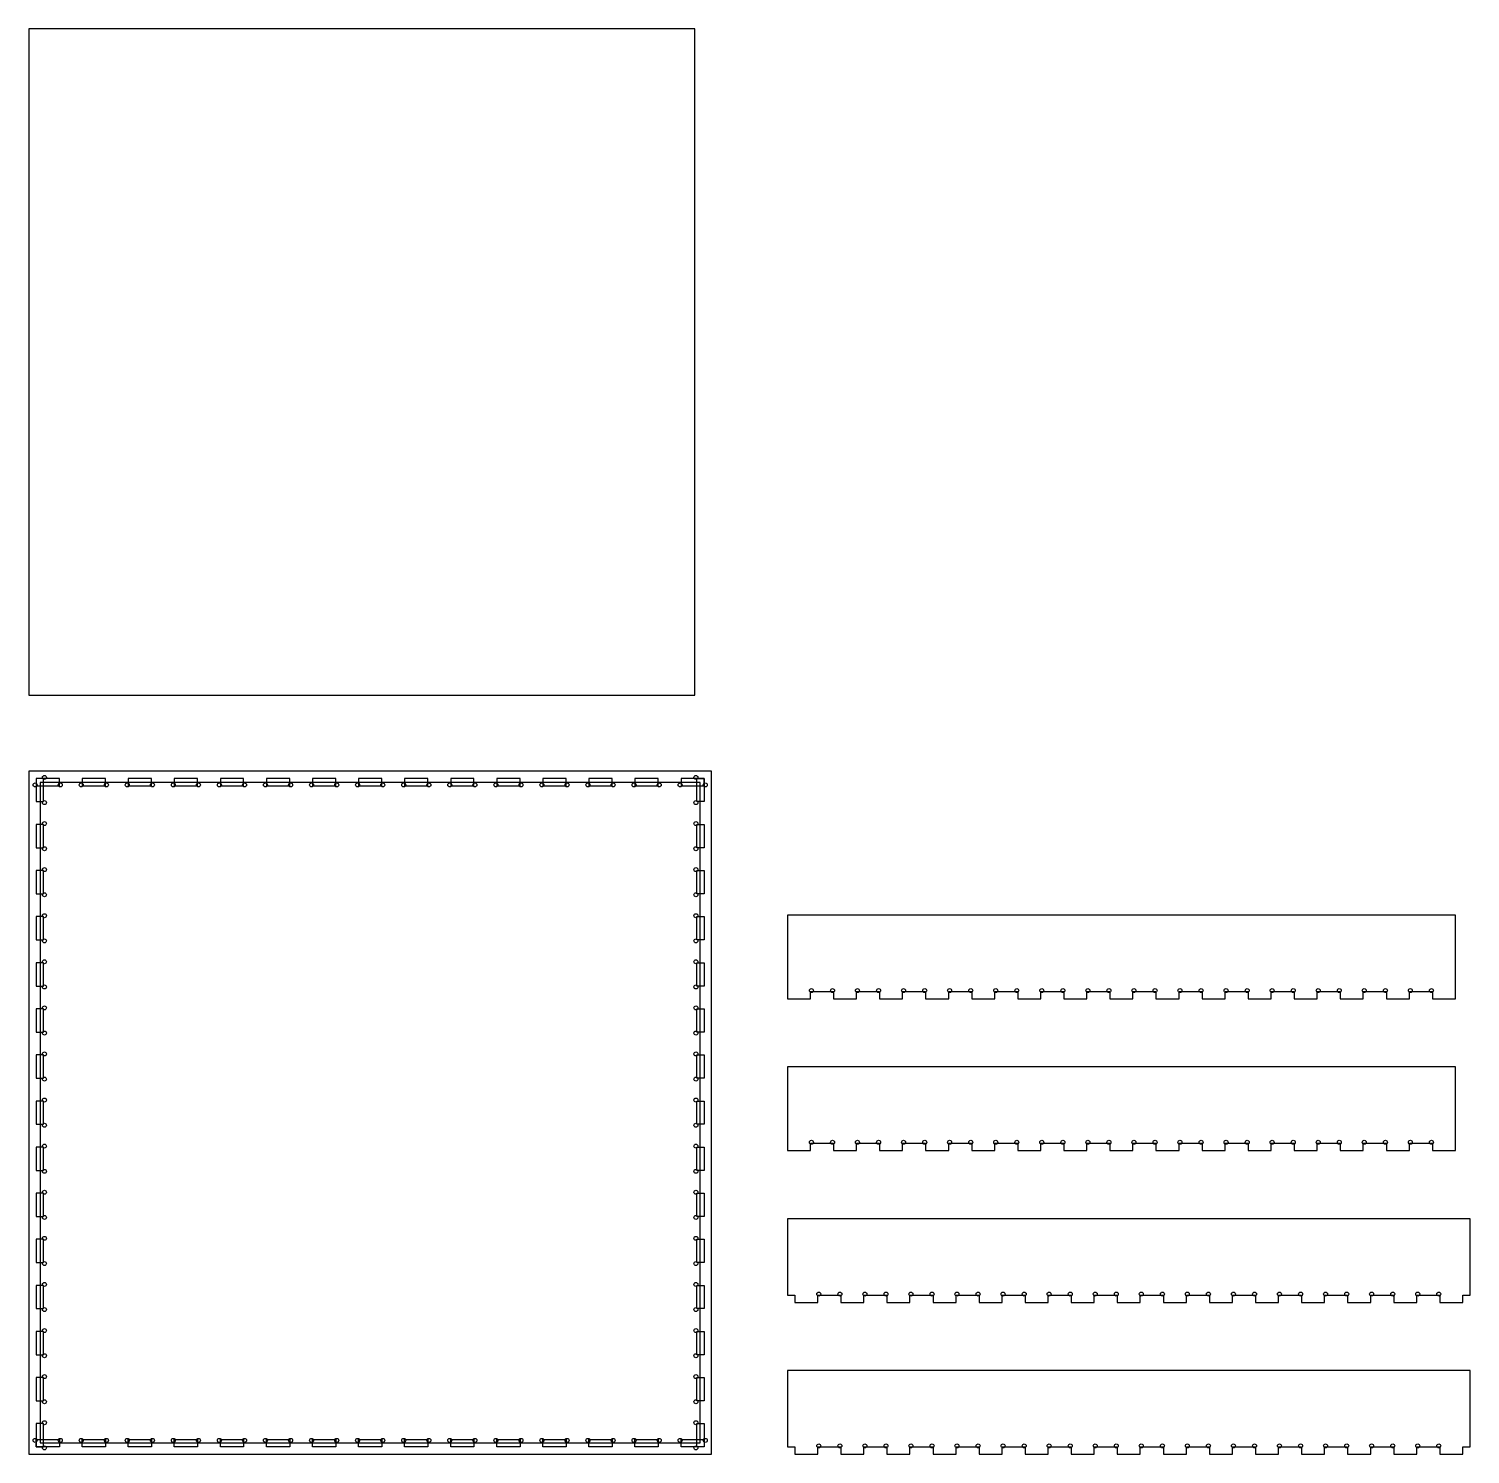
# Model space of a CAD drawing. Header units: metres. Extents: x 0 to 95, y 0 to 93.9.
import ezdxf

# ---------------------------------------------------------------- set-up
doc = ezdxf.new("R2010")
doc.units = ezdxf.units.M

msp = doc.modelspace()

# ---------------------------------------------------------------- linework, layer by layer
at = {"color": 3}
for points in [[(0, 50), (43.905, 50), (43.905, 93.905), (0, 93.905)], [(0, 0), (45, 0), (45, 45), (0, 45)], [(0.477, 44.515), (0.477, 44.03), (2.011, 44.03), (2.011, 44.515)], [(0.485, 42.989), (0.97, 42.989), (0.97, 44.523), (0.485, 44.523)], [(0.75, 0.75), (44.25, 0.75), (44.25, 44.25), (0.75, 44.25)], [(3.514, 44.515), (3.514, 44.03), (5.047, 44.03), (5.047, 44.515)], [(6.551, 44.515), (6.551, 44.03), (8.084, 44.03), (8.084, 44.515)], [(9.587, 44.515), (9.587, 44.03), (11.12, 44.03), (11.12, 44.515)], [(12.624, 44.515), (12.624, 44.03), (14.157, 44.03), (14.157, 44.515)], [(15.66, 44.515), (15.66, 44.03), (17.194, 44.03), (17.194, 44.515)], [(18.697, 44.515), (18.697, 44.03), (20.23, 44.03), (20.23, 44.515)], [(21.733, 44.515), (21.733, 44.03), (23.267, 44.03), (23.267, 44.515)], [(24.77, 44.515), (24.77, 44.03), (26.303, 44.03), (26.303, 44.515)], [(27.806, 44.515), (27.806, 44.03), (29.34, 44.03), (29.34, 44.515)], [(30.843, 44.515), (30.843, 44.03), (32.376, 44.03), (32.376, 44.515)], [(33.88, 44.515), (33.88, 44.03), (35.413, 44.03), (35.413, 44.515)], [(36.916, 44.515), (36.916, 44.03), (38.449, 44.03), (38.449, 44.515)], [(39.953, 44.515), (39.953, 44.03), (41.486, 44.03), (41.486, 44.515)], [(42.989, 44.515), (42.989, 44.03), (44.523, 44.03), (44.523, 44.515)], [(44.515, 42.989), (44.03, 42.989), (44.03, 44.523), (44.515, 44.523)], [(0.485, 39.953), (0.97, 39.953), (0.97, 41.486), (0.485, 41.486)], [(44.515, 39.953), (44.03, 39.953), (44.03, 41.486), (44.515, 41.486)], [(0.485, 36.916), (0.97, 36.916), (0.97, 38.449), (0.485, 38.449)], [(44.515, 36.916), (44.03, 36.916), (44.03, 38.449), (44.515, 38.449)], [(0.485, 33.88), (0.97, 33.88), (0.97, 35.413), (0.485, 35.413)], [(44.515, 33.88), (44.03, 33.88), (44.03, 35.413), (44.515, 35.413)], [(50, 35.515), (50, 30.485), (50, 30), (51.518, 30), (51.518, 30.485), (53.037, 30.485), (53.037, 30), (54.555, 30), (54.555, 30.485), (56.073, 30.485), (56.073, 30), (57.591, 30), (57.591, 30.485), (59.11, 30.485), (59.11, 30), (60.628, 30), (60.628, 30.485), (62.146, 30.485), (62.146, 30), (63.664, 30), (63.664, 30.485), (65.183, 30.485), (65.183, 30), (66.701, 30), (66.701, 30.485), (68.219, 30.485), (68.219, 30), (69.738, 30), (69.738, 30.485), (71.256, 30.485), (71.256, 30), (72.774, 30), (72.774, 30.485), (74.292, 30.485), (74.292, 30), (75.811, 30), (75.811, 30.485), (77.329, 30.485), (77.329, 30), (78.847, 30), (78.847, 30.485), (80.366, 30.485), (80.366, 30), (81.884, 30), (81.884, 30.485), (83.402, 30.485), (83.402, 30), (84.92, 30), (84.92, 30.485), (86.439, 30.485), (86.439, 30), (87.957, 30), (87.957, 30.485), (89.475, 30.485), (89.475, 30), (90.993, 30), (90.993, 30.485), (92.512, 30.485), (92.512, 30), (94.03, 30), (94.03, 30.485), (94.03, 35.515), (50, 35.515)], [(0.485, 30.843), (0.97, 30.843), (0.97, 32.376), (0.485, 32.376)], [(44.515, 30.843), (44.03, 30.843), (44.03, 32.376), (44.515, 32.376)], [(0.485, 27.806), (0.97, 27.806), (0.97, 29.34), (0.485, 29.34)], [(44.515, 27.806), (44.03, 27.806), (44.03, 29.34), (44.515, 29.34)], [(0.485, 24.77), (0.97, 24.77), (0.97, 26.303), (0.485, 26.303)], [(44.515, 24.77), (44.03, 24.77), (44.03, 26.303), (44.515, 26.303)], [(50, 25.515), (50, 20.485), (50, 20), (51.518, 20), (51.518, 20.485), (53.037, 20.485), (53.037, 20), (54.555, 20), (54.555, 20.485), (56.073, 20.485), (56.073, 20), (57.591, 20), (57.591, 20.485), (59.11, 20.485), (59.11, 20), (60.628, 20), (60.628, 20.485), (62.146, 20.485), (62.146, 20), (63.664, 20), (63.664, 20.485), (65.183, 20.485), (65.183, 20), (66.701, 20), (66.701, 20.485), (68.219, 20.485), (68.219, 20), (69.738, 20), (69.738, 20.485), (71.256, 20.485), (71.256, 20), (72.774, 20), (72.774, 20.485), (74.292, 20.485), (74.292, 20), (75.811, 20), (75.811, 20.485), (77.329, 20.485), (77.329, 20), (78.847, 20), (78.847, 20.485), (80.366, 20.485), (80.366, 20), (81.884, 20), (81.884, 20.485), (83.402, 20.485), (83.402, 20), (84.92, 20), (84.92, 20.485), (86.439, 20.485), (86.439, 20), (87.957, 20), (87.957, 20.485), (89.475, 20.485), (89.475, 20), (90.993, 20), (90.993, 20.485), (92.512, 20.485), (92.512, 20), (94.03, 20), (94.03, 20.485), (94.03, 25.515), (50, 25.515)], [(0.485, 21.733), (0.97, 21.733), (0.97, 23.267), (0.485, 23.267)], [(44.515, 21.733), (44.03, 21.733), (44.03, 23.267), (44.515, 23.267)], [(0.485, 18.697), (0.97, 18.697), (0.97, 20.23), (0.485, 20.23)], [(44.515, 18.697), (44.03, 18.697), (44.03, 20.23), (44.515, 20.23)], [(0.485, 15.66), (0.97, 15.66), (0.97, 17.194), (0.485, 17.194)], [(44.515, 15.66), (44.03, 15.66), (44.03, 17.194), (44.515, 17.194)], [(50, 15.515), (50, 10.485), (50.485, 10.485), (50.485, 10), (52.003, 10), (52.003, 10.485), (53.522, 10.485), (53.522, 10), (55.04, 10), (55.04, 10.485), (56.558, 10.485), (56.558, 10), (58.076, 10), (58.076, 10.485), (59.595, 10.485), (59.595, 10), (61.113, 10), (61.113, 10.485), (62.631, 10.485), (62.631, 10), (64.149, 10), (64.149, 10.485), (65.668, 10.485), (65.668, 10), (67.186, 10), (67.186, 10.485), (68.704, 10.485), (68.704, 10), (70.223, 10), (70.223, 10.485), (71.741, 10.485), (71.741, 10), (73.259, 10), (73.259, 10.485), (74.777, 10.485), (74.777, 10), (76.296, 10), (76.296, 10.485), (77.814, 10.485), (77.814, 10), (79.332, 10), (79.332, 10.485), (80.851, 10.485), (80.851, 10), (82.369, 10), (82.369, 10.485), (83.887, 10.485), (83.887, 10), (85.405, 10), (85.405, 10.485), (86.924, 10.485), (86.924, 10), (88.442, 10), (88.442, 10.485), (89.96, 10.485), (89.96, 10), (91.478, 10), (91.478, 10.485), (92.997, 10.485), (92.997, 10), (94.515, 10), (94.515, 10.485), (95, 10.485), (95, 15.515), (50, 15.515)], [(0.485, 12.624), (0.97, 12.624), (0.97, 14.157), (0.485, 14.157)], [(44.515, 12.624), (44.03, 12.624), (44.03, 14.157), (44.515, 14.157)], [(0.485, 9.587), (0.97, 9.587), (0.97, 11.12), (0.485, 11.12)], [(44.515, 9.587), (44.03, 9.587), (44.03, 11.12), (44.515, 11.12)], [(0.485, 6.551), (0.97, 6.551), (0.97, 8.084), (0.485, 8.084)], [(44.515, 6.551), (44.03, 6.551), (44.03, 8.084), (44.515, 8.084)], [(0.485, 3.514), (0.97, 3.514), (0.97, 5.047), (0.485, 5.047)], [(44.515, 3.514), (44.03, 3.514), (44.03, 5.047), (44.515, 5.047)], [(50, 5.515), (50, 0.485), (50.485, 0.485), (50.485, 0), (52.003, 0), (52.003, 0.485), (53.522, 0.485), (53.522, 0), (55.04, 0), (55.04, 0.485), (56.558, 0.485), (56.558, 0), (58.076, 0), (58.076, 0.485), (59.595, 0.485), (59.595, 0), (61.113, 0), (61.113, 0.485), (62.631, 0.485), (62.631, 0), (64.149, 0), (64.149, 0.485), (65.668, 0.485), (65.668, 0), (67.186, 0), (67.186, 0.485), (68.704, 0.485), (68.704, 0), (70.223, 0), (70.223, 0.485), (71.741, 0.485), (71.741, 0), (73.259, 0), (73.259, 0.485), (74.777, 0.485), (74.777, 0), (76.296, 0), (76.296, 0.485), (77.814, 0.485), (77.814, 0), (79.332, 0), (79.332, 0.485), (80.851, 0.485), (80.851, 0), (82.369, 0), (82.369, 0.485), (83.887, 0.485), (83.887, 0), (85.405, 0), (85.405, 0.485), (86.924, 0.485), (86.924, 0), (88.442, 0), (88.442, 0.485), (89.96, 0.485), (89.96, 0), (91.478, 0), (91.478, 0.485), (92.997, 0.485), (92.997, 0), (94.515, 0), (94.515, 0.485), (95, 0.485), (95, 5.515), (50, 5.515)], [(0.485, 0.477), (0.97, 0.477), (0.97, 2.011), (0.485, 2.011)], [(44.515, 0.477), (44.03, 0.477), (44.03, 2.011), (44.515, 2.011)], [(0.477, 0.485), (0.477, 0.97), (2.011, 0.97), (2.011, 0.485)], [(3.514, 0.485), (3.514, 0.97), (5.047, 0.97), (5.047, 0.485)], [(6.551, 0.485), (6.551, 0.97), (8.084, 0.97), (8.084, 0.485)], [(9.587, 0.485), (9.587, 0.97), (11.12, 0.97), (11.12, 0.485)], [(12.624, 0.485), (12.624, 0.97), (14.157, 0.97), (14.157, 0.485)], [(15.66, 0.485), (15.66, 0.97), (17.194, 0.97), (17.194, 0.485)], [(18.697, 0.485), (18.697, 0.97), (20.23, 0.97), (20.23, 0.485)], [(21.733, 0.485), (21.733, 0.97), (23.267, 0.97), (23.267, 0.485)], [(24.77, 0.485), (24.77, 0.97), (26.303, 0.97), (26.303, 0.485)], [(27.806, 0.485), (27.806, 0.97), (29.34, 0.97), (29.34, 0.485)], [(30.843, 0.485), (30.843, 0.97), (32.376, 0.97), (32.376, 0.485)], [(33.88, 0.485), (33.88, 0.97), (35.413, 0.97), (35.413, 0.485)], [(36.916, 0.485), (36.916, 0.97), (38.449, 0.97), (38.449, 0.485)], [(39.953, 0.485), (39.953, 0.97), (41.486, 0.97), (41.486, 0.485)], [(42.989, 0.485), (42.989, 0.97), (44.523, 0.97), (44.523, 0.485)]]:
    msp.add_lwpolyline(points, close=True, dxfattribs=at)
at = {"color": 1}
for centre in [(1.032, 44.585), (43.968, 44.585), (0.415, 44.093), (2.073, 44.093), (3.452, 44.093), (5.11, 44.093), (6.488, 44.093), (8.146, 44.093), (9.525, 44.093), (11.183, 44.093), (12.561, 44.093), (14.219, 44.093), (15.598, 44.093), (17.256, 44.093), (18.634, 44.093), (20.293, 44.093), (21.671, 44.093), (23.329, 44.093), (24.707, 44.093), (26.366, 44.093), (27.744, 44.093), (29.402, 44.093), (30.781, 44.093), (32.439, 44.093), (33.817, 44.093), (35.475, 44.093), (36.854, 44.093), (38.512, 44.093), (39.89, 44.093), (41.548, 44.093), (42.927, 44.093), (44.585, 44.093), (1.032, 42.927), (43.968, 42.927), (1.032, 41.548), (43.968, 41.548), (1.032, 39.89), (43.968, 39.89), (1.032, 38.512), (43.968, 38.512), (1.032, 36.854), (43.968, 36.854), (1.032, 35.475), (43.968, 35.475), (1.032, 33.817), (43.968, 33.817), (1.032, 32.439), (43.968, 32.439), (1.032, 30.781), (43.968, 30.781), (51.581, 30.547), (52.974, 30.547), (54.617, 30.547), (56.011, 30.547), (57.654, 30.547), (59.047, 30.547), (60.69, 30.547), (62.084, 30.547), (63.727, 30.547), (65.12, 30.547), (66.764, 30.547), (68.157, 30.547), (69.8, 30.547), (71.193, 30.547), (72.837, 30.547), (74.23, 30.547), (75.873, 30.547), (77.266, 30.547), (78.91, 30.547), (80.303, 30.547), (81.946, 30.547), (83.34, 30.547), (84.983, 30.547), (86.376, 30.547), (88.019, 30.547), (89.413, 30.547), (91.056, 30.547), (92.449, 30.547), (1.032, 29.402), (43.968, 29.402), (1.032, 27.744), (43.968, 27.744), (1.032, 26.366), (43.968, 26.366), (1.032, 24.707), (43.968, 24.707), (1.032, 23.329), (43.968, 23.329), (1.032, 21.671), (43.968, 21.671), (1.032, 20.293), (43.968, 20.293), (51.581, 20.547), (52.974, 20.547), (54.617, 20.547), (56.011, 20.547), (57.654, 20.547), (59.047, 20.547), (60.69, 20.547), (62.084, 20.547), (63.727, 20.547), (65.12, 20.547), (66.764, 20.547), (68.157, 20.547), (69.8, 20.547), (71.193, 20.547), (72.837, 20.547), (74.23, 20.547), (75.873, 20.547), (77.266, 20.547), (78.91, 20.547), (80.303, 20.547), (81.946, 20.547), (83.34, 20.547), (84.983, 20.547), (86.376, 20.547), (88.019, 20.547), (89.413, 20.547), (91.056, 20.547), (92.449, 20.547), (1.032, 18.634), (43.968, 18.634), (1.032, 17.256), (43.968, 17.256), (1.032, 15.598), (43.968, 15.598), (1.032, 14.219), (43.968, 14.219), (1.032, 12.561), (43.968, 12.561), (1.032, 11.183), (43.968, 11.183), (52.066, 10.547), (53.459, 10.547), (55.102, 10.547), (56.496, 10.547), (58.139, 10.547), (59.532, 10.547), (61.175, 10.547), (62.569, 10.547), (64.212, 10.547), (65.605, 10.547), (67.249, 10.547), (68.642, 10.547), (70.285, 10.547), (71.678, 10.547), (73.322, 10.547), (74.715, 10.547), (76.358, 10.547), (77.751, 10.547), (79.395, 10.547), (80.788, 10.547), (82.431, 10.547), (83.825, 10.547), (85.468, 10.547), (86.861, 10.547), (88.504, 10.547), (89.898, 10.547), (91.541, 10.547), (92.934, 10.547), (1.032, 9.525), (43.968, 9.525), (1.032, 8.146), (43.968, 8.146), (1.032, 6.488), (43.968, 6.488), (1.032, 5.11), (43.968, 5.11), (1.032, 3.452), (43.968, 3.452), (1.032, 2.073), (43.968, 2.073), (0.415, 0.907), (2.073, 0.907), (3.452, 0.907), (5.11, 0.907), (6.488, 0.907), (8.146, 0.907), (9.525, 0.907), (11.183, 0.907), (12.561, 0.907), (14.219, 0.907), (15.598, 0.907), (17.256, 0.907), (18.634, 0.907), (20.293, 0.907), (21.671, 0.907), (23.329, 0.907), (24.707, 0.907), (26.366, 0.907), (27.744, 0.907), (29.402, 0.907), (30.781, 0.907), (32.439, 0.907), (33.817, 0.907), (35.475, 0.907), (36.854, 0.907), (38.512, 0.907), (39.89, 0.907), (41.548, 0.907), (42.927, 0.907), (44.585, 0.907), (1.032, 0.415), (43.968, 0.415), (52.066, 0.547), (53.459, 0.547), (55.102, 0.547), (56.496, 0.547), (58.139, 0.547), (59.532, 0.547), (61.175, 0.547), (62.569, 0.547), (64.212, 0.547), (65.605, 0.547), (67.249, 0.547), (68.642, 0.547), (70.285, 0.547), (71.678, 0.547), (73.322, 0.547), (74.715, 0.547), (76.358, 0.547), (77.751, 0.547), (79.395, 0.547), (80.788, 0.547), (82.431, 0.547), (83.825, 0.547), (85.468, 0.547), (86.861, 0.547), (88.504, 0.547), (89.898, 0.547), (91.541, 0.547), (92.934, 0.547)]:
    msp.add_circle(centre, 0.131, dxfattribs=at)

doc.saveas('drawing.dxf')
